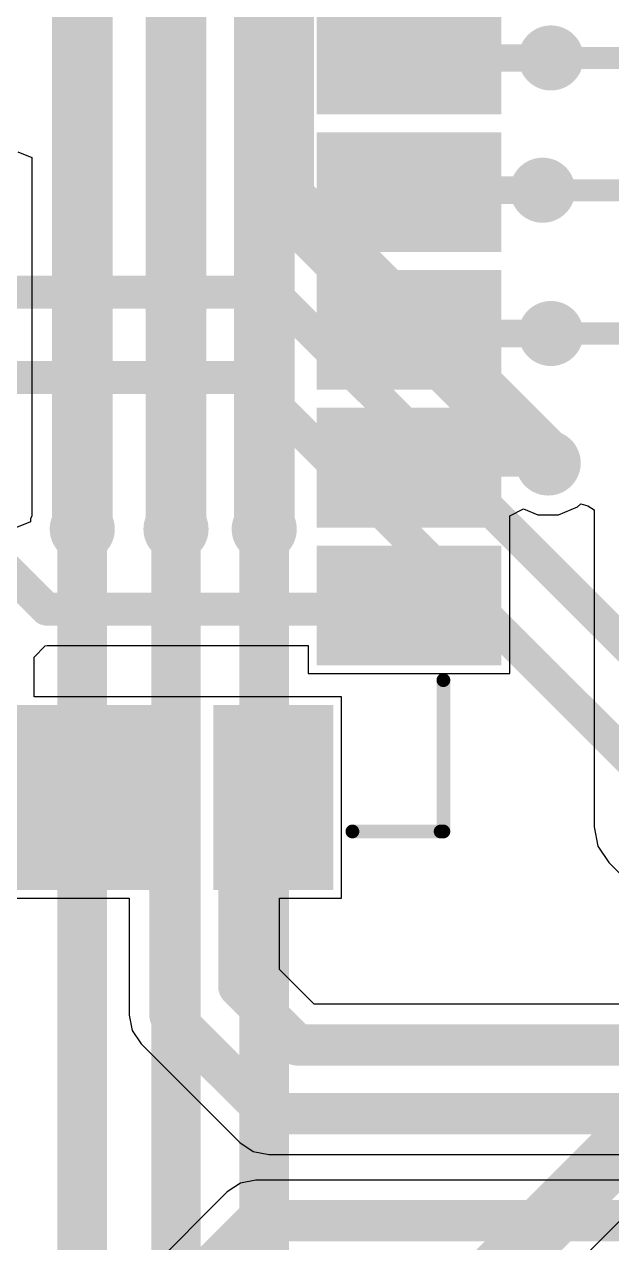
# Model space of a CAD drawing. Header units: millimetres. Extents: x -0.43 to 2.06, y -0.4 to 2.49.
# Drawn here: x 0.425 to 0.638, y 0.5481 to 0.9902 of the extents above; entities that cross this region are included whole.
import ezdxf

# ---------------------------------------------------------------- set-up
doc = ezdxf.new("R2010")
doc.units = ezdxf.units.MM
doc.header["$MEASUREMENT"] = 0
for name, color, linetype in [('BottomLayer', 5, 'Continuous'), ('TopLayer', 1, 'Continuous'), ('TopOverlay', 2, 'Continuous'), ('TopPaste', 8, 'Continuous'), ('TopSolder', 216, 'Continuous'), ('ViaHoleLayer', 16, 'Continuous')]:
    doc.layers.add(name, color=color, linetype=linetype)

# ---------------------------------------------------------------- blocks, each defined once
blk = doc.blocks.new('41_SMD_MODULE_57')
at = {"layer": 'TopLayer'}
for points in [[(-0.37402, -0.18268), (-0.31496, -0.18268), (-0.31496, -0.21811), (-0.37402, -0.21811)], [(-0.37402, -0.23268), (-0.31496, -0.23268), (-0.31496, -0.26811), (-0.37402, -0.26811)], [(-0.37402, -0.28268), (-0.31496, -0.28268), (-0.31496, -0.31811), (-0.37402, -0.31811)], [(-0.29252, -0.37913), (-0.29252, -0.32008), (-0.25709, -0.32008), (-0.25709, -0.37913)], [(-0.24252, -0.37913), (-0.24252, -0.32008), (-0.20709, -0.32008), (-0.20709, -0.37913)], [(-0.19252, -0.37913), (-0.19252, -0.32008), (-0.15709, -0.32008), (-0.15709, -0.37913)], [(-0.14252, -0.37913), (-0.14252, -0.32008), (-0.10709, -0.32008), (-0.10709, -0.37913)], [(-0.09252, -0.37913), (-0.09252, -0.32008), (-0.05709, -0.32008), (-0.05709, -0.37913)]]:
    blk.add_hatch(color=1, dxfattribs=at).paths.add_polyline_path(points)
at = {"layer": 'TopPaste'}
for points in [[(-0.37402, -0.18268), (-0.31496, -0.18268), (-0.31496, -0.21811), (-0.37402, -0.21811)], [(-0.37402, -0.23268), (-0.31496, -0.23268), (-0.31496, -0.26811), (-0.37402, -0.26811)], [(-0.37402, -0.28268), (-0.31496, -0.28268), (-0.31496, -0.31811), (-0.37402, -0.31811)], [(-0.29252, -0.37913), (-0.29252, -0.32008), (-0.25709, -0.32008), (-0.25709, -0.37913)], [(-0.24252, -0.37913), (-0.24252, -0.32008), (-0.20709, -0.32008), (-0.20709, -0.37913)], [(-0.19252, -0.37913), (-0.19252, -0.32008), (-0.15709, -0.32008), (-0.15709, -0.37913)], [(-0.14252, -0.37913), (-0.14252, -0.32008), (-0.10709, -0.32008), (-0.10709, -0.37913)], [(-0.09252, -0.37913), (-0.09252, -0.32008), (-0.05709, -0.32008), (-0.05709, -0.37913)]]:
    blk.add_hatch(color=8, dxfattribs=at).paths.add_polyline_path(points)
at = {"layer": 'TopSolder'}
for points in [[(-0.37802, -0.17868), (-0.31096, -0.17868), (-0.31096, -0.22211), (-0.37802, -0.22211)], [(-0.37802, -0.22868), (-0.31096, -0.22868), (-0.31096, -0.27211), (-0.37802, -0.27211)], [(-0.37802, -0.27868), (-0.31096, -0.27868), (-0.31096, -0.32211), (-0.37802, -0.32211)], [(-0.29652, -0.38313), (-0.29652, -0.31608), (-0.25309, -0.31608), (-0.25309, -0.38313)], [(-0.24652, -0.38313), (-0.24652, -0.31608), (-0.20309, -0.31608), (-0.20309, -0.38313)], [(-0.19652, -0.38313), (-0.19652, -0.31608), (-0.15309, -0.31608), (-0.15309, -0.38313)], [(-0.14652, -0.38313), (-0.14652, -0.31608), (-0.10309, -0.31608), (-0.10309, -0.38313)], [(-0.09652, -0.38313), (-0.09652, -0.31608), (-0.05309, -0.31608), (-0.05309, -0.38313)]]:
    blk.add_hatch(color=216, dxfattribs=at).paths.add_polyline_path(points)
at = {"layer": 'TopOverlay', "const_width": 0.005}
for points in [[(-0.35684, -0.32908), (-0.35684, -0.36108)], [(-0.35684, -0.36208), (-0.30192, -0.36208)]]:
    blk.add_lwpolyline(points, dxfattribs=at)
at = {"layer": 'TopOverlay', "const_width": 0.0025}
for points in [[(-0.35809, -0.32908, 1), (-0.35559, -0.32908, 1)], [(-0.35809, -0.36108, 1), (-0.35559, -0.36108, 1)], [(-0.35809, -0.36208, 1), (-0.35559, -0.36208, 1)], [(-0.30317, -0.36208, 1), (-0.30067, -0.36208, 1)]]:
    blk.add_lwpolyline(points, format="xyb", close=True, dxfattribs=at)

msp = doc.modelspace()

# ---------------------------------------------------------------- hatches: boundary and pattern name
at = {"layer": 'BottomLayer'}
h = msp.add_hatch(color=5, dxfattribs=at)
edge = h.paths.add_edge_path()
edge.add_arc((0.616, 0.978), 0.01181, 0, 360)
h = msp.add_hatch(color=5, dxfattribs=at)
edge = h.paths.add_edge_path()
edge.add_arc((0.613, 0.93), 0.01181, 0, 360)
h = msp.add_hatch(color=5, dxfattribs=at)
edge = h.paths.add_edge_path()
edge.add_arc((0.616, 0.878), 0.01181, 0, 360)
h = msp.add_hatch(color=5, dxfattribs=at)
edge = h.paths.add_edge_path()
edge.add_arc((0.615, 0.831), 0.01181, 0, 360)
h = msp.add_hatch(color=5, dxfattribs=at)
edge = h.paths.add_edge_path()
edge.add_arc((0.446, 0.807), 0.01181, 0, 360)
h = msp.add_hatch(color=5, dxfattribs=at)
edge = h.paths.add_edge_path()
edge.add_arc((0.48, 0.807), 0.01181, 0, 360)
h = msp.add_hatch(color=5, dxfattribs=at)
edge = h.paths.add_edge_path()
edge.add_arc((0.512, 0.807), 0.01181, 0, 360)
at = {"layer": 'TopLayer'}
h = msp.add_hatch(color=1, dxfattribs=at)
edge = h.paths.add_edge_path()
edge.add_arc((0.616, 0.978), 0.01181, 0, 360)
h = msp.add_hatch(color=1, dxfattribs=at)
edge = h.paths.add_edge_path()
edge.add_arc((0.613, 0.93), 0.01181, 0, 360)
h = msp.add_hatch(color=1, dxfattribs=at)
edge = h.paths.add_edge_path()
edge.add_arc((0.616, 0.878), 0.01181, 0, 360)
h = msp.add_hatch(color=1, dxfattribs=at)
edge = h.paths.add_edge_path()
edge.add_arc((0.615, 0.831), 0.01181, 0, 360)
h = msp.add_hatch(color=1, dxfattribs=at)
edge = h.paths.add_edge_path()
edge.add_arc((0.446, 0.807), 0.01181, 0, 360)
h = msp.add_hatch(color=1, dxfattribs=at)
edge = h.paths.add_edge_path()
edge.add_arc((0.48, 0.807), 0.01181, 0, 360)
h = msp.add_hatch(color=1, dxfattribs=at)
edge = h.paths.add_edge_path()
edge.add_arc((0.512, 0.807), 0.01181, 0, 360)
at = {"layer": 'ViaHoleLayer'}
h = msp.add_hatch(color=16, dxfattribs=at)
edge = h.paths.add_edge_path()
edge.add_arc((0.616, 0.978), 0.00591, 0, 360)
h = msp.add_hatch(color=16, dxfattribs=at)
edge = h.paths.add_edge_path()
edge.add_arc((0.613, 0.93), 0.00591, 0, 360)
h = msp.add_hatch(color=16, dxfattribs=at)
edge = h.paths.add_edge_path()
edge.add_arc((0.616, 0.878), 0.00591, 0, 360)
h = msp.add_hatch(color=16, dxfattribs=at)
edge = h.paths.add_edge_path()
edge.add_arc((0.615, 0.831), 0.00591, 0, 360)
h = msp.add_hatch(color=16, dxfattribs=at)
edge = h.paths.add_edge_path()
edge.add_arc((0.446, 0.807), 0.00591, 0, 360)
h = msp.add_hatch(color=16, dxfattribs=at)
edge = h.paths.add_edge_path()
edge.add_arc((0.48, 0.807), 0.00591, 0, 360)
h = msp.add_hatch(color=16, dxfattribs=at)
edge = h.paths.add_edge_path()
edge.add_arc((0.512, 0.807), 0.00591, 0, 360)

# ---------------------------------------------------------------- linework, layer by layer
at = {"layer": 'BottomLayer'}
msp.add_line((0.59835, 0.5134), (0.73776, 0.65281), dxfattribs=at)
for points, const_width in [([(0.519, 0.927), (0.519, 1.65644)], 0.022), ([(0.616, 0.978), (0.753, 0.978)], 0.008), ([(0.519, 0.927), (0.615, 0.831)], 0.022), ([(0.613, 0.93), (0.768, 0.93)], 0.008), ([(0.368, 0.893), (0.515, 0.893)], 0.012), ([(0.515, 0.893), (0.659, 0.749)], 0.012), ([(0.616, 0.878), (0.772, 0.878)], 0.008), ([(0.401, 0.862), (0.506, 0.862)], 0.012), ([(0.506, 0.862), (0.65522, 0.71278)], 0.012), ([(0.446, -0.175), (0.446, 0.807)], 0.018), ([(0.48, -0.16), (0.48, 0.807)], 0.018), ([(0.512, -0.14717), (0.512, 0.807)], 0.018), ([(0.58, 0.521), (0.728, 0.669)], 0.022)]:
    msp.add_lwpolyline(points, dxfattribs=dict(at, const_width=const_width))
for points, const_width in [([(0.614, 0.978, 1), (0.618, 0.978, 1)], 0.004), ([(0.5135, 0.927, 1), (0.5245, 0.927, 1)], 0.011), ([(0.5135, 0.927, 1), (0.5245, 0.927, 1)], 0.011), ([(0.611, 0.93, 1), (0.615, 0.93, 1)], 0.004), ([(0.512, 0.893, 1), (0.518, 0.893, 1)], 0.006), ([(0.512, 0.893, 1), (0.518, 0.893, 1)], 0.006), ([(0.614, 0.878, 1), (0.618, 0.878, 1)], 0.004), ([(0.503, 0.862, 1), (0.509, 0.862, 1)], 0.006), ([(0.503, 0.862, 1), (0.509, 0.862, 1)], 0.006), ([(0.6095, 0.831, 1), (0.6205, 0.831, 1)], 0.011), ([(0.4415, 0.807, 1), (0.4505, 0.807, 1)], 0.009), ([(0.4755, 0.807, 1), (0.4845, 0.807, 1)], 0.009), ([(0.5075, 0.807, 1), (0.5165, 0.807, 1)], 0.009)]:
    msp.add_lwpolyline(points, format="xyb", close=True, dxfattribs=dict(at, const_width=const_width))
at = {"layer": 'TopLayer'}
for p, q in [((0.42265, 0.9439), (0.42765, 0.94183)), ((0.42765, 0.94183), (0.42765, 0.81185)), ((0.60104, 0.81183), (0.60604, 0.81435)), ((0.60604, 0.81435), (0.61126, 0.81219)), ((0.61874, 0.81219), (0.62566, 0.81505)), ((0.62566, 0.81505), (0.62681, 0.81621)), ((0.62681, 0.81621), (0.62943, 0.8155)), ((0.62943, 0.8155), (0.63165, 0.81397)), ((0.63165, 0.81397), (0.63165, 0.699)), ((0.42719, 0.80963), (0.42219, 0.80756)), ((0.42765, 0.81185), (0.42719, 0.81074)), ((0.42719, 0.81074), (0.42719, 0.80963)), ((0.60104, 0.80459), (0.60104, 0.81183)), ((0.61126, 0.81219), (0.61874, 0.81219)), ((0.60104, 0.80402), (0.60104, 0.80459)), ((0.60104, 0.80459), (0.60104, 0.80459)), ((0.60104, 0.75459), (0.60104, 0.80402)), ((0.60104, 0.80402), (0.60104, 0.80402)), ((0.42855, 0.76053), (0.43252, 0.76465)), ((0.42855, 0.74615), (0.42855, 0.76053)), ((0.43252, 0.76465), (0.43325, 0.76475)), ((0.43325, 0.76475), (0.52798, 0.76475)), ((0.52798, 0.76475), (0.52798, 0.75459)), ((0.52798, 0.75459), (0.60104, 0.75459)), ((0.44002, 0.74615), (0.42855, 0.74615)), ((0.44058, 0.74615), (0.44002, 0.74615)), ((0.44002, 0.74615), (0.44002, 0.74615)), ((0.49002, 0.74615), (0.44058, 0.74615)), ((0.44058, 0.74615), (0.44058, 0.74615)), ((0.49058, 0.74615), (0.49002, 0.74615)), ((0.49002, 0.74615), (0.49002, 0.74615)), ((0.54002, 0.74615), (0.49058, 0.74615)), ((0.49058, 0.74615), (0.49058, 0.74615)), ((0.54002, 0.67309), (0.54002, 0.74615)), ((0.63165, 0.699), (0.63304, 0.69198)), ((0.63304, 0.69198), (0.63702, 0.68602)), ((0.63702, 0.68602), (0.66672, 0.65633)), ((0.39058, 0.67309), (0.44002, 0.67309)), ((0.44002, 0.67309), (0.44002, 0.67309)), ((0.44002, 0.67309), (0.44058, 0.67309)), ((0.44058, 0.67309), (0.44058, 0.67309)), ((0.44058, 0.67309), (0.46302, 0.67309)), ((0.46302, 0.67309), (0.46302, 0.63064)), ((0.51758, 0.64712), (0.51758, 0.67309)), ((0.51758, 0.67309), (0.54002, 0.67309)), ((0.53011, 0.6346), (0.51758, 0.64712)), ((0.90537, 0.6346), (0.53011, 0.6346)), ((0.46302, 0.63064), (0.46414, 0.62499)), ((0.46414, 0.62499), (0.46735, 0.62019)), ((0.46735, 0.62019), (0.50318, 0.58436)), ((0.50318, 0.58436), (0.50798, 0.58115)), ((0.50798, 0.58115), (0.51363, 0.58003)), ((0.51363, 0.58003), (0.90537, 0.58003)), ((0.509, 0.57078), (0.50334, 0.56966)), ((0.909, 0.57078), (0.509, 0.57078)), ((0.49855, 0.56645), (0.37088, 0.43878)), ((0.50334, 0.56966), (0.49855, 0.56645))]:
    msp.add_line(p, q, dxfattribs=at)
for points, const_width in [([(0.512, 0.807), (0.512, 1.296)], 0.022), ([(0.48, 0.807), (0.48, 1.275)], 0.022), ([(0.446, 0.807), (0.446, 1.263)], 0.022), ([(0.56451, 0.97931), (0.56582, 0.978)], 0.01), ([(0.56582, 0.978), (0.616, 0.978)], 0.01), ([(0.616, 0.978), (0.617, 0.978)], 0.01), ([(0.56451, 0.92931), (0.5652, 0.93)], 0.01), ([(0.5652, 0.93), (0.613, 0.93)], 0.01), ([(0.56451, 0.87931), (0.56582, 0.878)], 0.01), ([(0.56582, 0.878), (0.616, 0.878)], 0.01), ([(0.379, 0.832), (0.433, 0.778)], 0.012), ([(0.56451, 0.82931), (0.5662, 0.831)], 0.01), ([(0.5662, 0.831), (0.615, 0.831)], 0.01), ([(0.433, 0.778), (0.5632, 0.778)], 0.012), ([(0.5632, 0.778), (0.56451, 0.77931)], 0.008), ([(0.4653, 0.70962), (0.47552, 0.69941)], 0.015), ([(0.50508, 0.69941), (0.5153, 0.70962)], 0.015), ([(0.47552, 0.68109), (0.47552, 0.69941)], 0.015), ([(0.50508, 0.68109), (0.50508, 0.69941)], 0.015), ([(0.47552, 0.68109), (0.4778, 0.67881)], 0.015), ([(0.4778, 0.63064), (0.4778, 0.67881)], 0.015), ([(0.5028, 0.67881), (0.50508, 0.68109)], 0.015), ([(0.5028, 0.641), (0.5028, 0.67881)], 0.015), ([(0.5028, 0.641), (0.52399, 0.61981)], 0.015), ([(0.4778, 0.63064), (0.51363, 0.59481)], 0.015), ([(0.52399, 0.61981), (0.91109, 0.61981)], 0.015), ([(0.51363, 0.59481), (0.91109, 0.59481)], 0.015), ([(0.377, 0.424), (0.509, 0.556)], 0.015), ([(0.509, 0.556), (0.946, 0.556)], 0.015)]:
    msp.add_lwpolyline(points, dxfattribs=dict(at, const_width=const_width))
for points, const_width in [([(0.56201, 0.97931, 1), (0.56701, 0.97931, 1)], 0.005), ([(0.56332, 0.978, 1), (0.56832, 0.978, 1)], 0.005), ([(0.56332, 0.978, 1), (0.56832, 0.978, 1)], 0.005), ([(0.6135, 0.978, 1), (0.6185, 0.978, 1)], 0.005), ([(0.6135, 0.978, 1), (0.6185, 0.978, 1)], 0.005), ([(0.6145, 0.978, 1), (0.6195, 0.978, 1)], 0.005), ([(0.56201, 0.92931, 1), (0.56701, 0.92931, 1)], 0.005), ([(0.5627, 0.93, 1), (0.5677, 0.93, 1)], 0.005), ([(0.5627, 0.93, 1), (0.5677, 0.93, 1)], 0.005), ([(0.6105, 0.93, 1), (0.6155, 0.93, 1)], 0.005), ([(0.56201, 0.87931, 1), (0.56701, 0.87931, 1)], 0.005), ([(0.56332, 0.878, 1), (0.56832, 0.878, 1)], 0.005), ([(0.56332, 0.878, 1), (0.56832, 0.878, 1)], 0.005), ([(0.6135, 0.878, 1), (0.6185, 0.878, 1)], 0.005), ([(0.5637, 0.831, 1), (0.5687, 0.831, 1)], 0.005), ([(0.5637, 0.831, 1), (0.5687, 0.831, 1)], 0.005), ([(0.6125, 0.831, 1), (0.6175, 0.831, 1)], 0.005), ([(0.56201, 0.82931, 1), (0.56701, 0.82931, 1)], 0.005), ([(0.4405, 0.807, 1), (0.4515, 0.807, 1)], 0.011), ([(0.4745, 0.807, 1), (0.4855, 0.807, 1)], 0.011), ([(0.5065, 0.807, 1), (0.5175, 0.807, 1)], 0.011), ([(0.43, 0.778, 1), (0.436, 0.778, 1)], 0.006), ([(0.43, 0.778, 1), (0.436, 0.778, 1)], 0.006), ([(0.5602, 0.778, 1), (0.5662, 0.778, 1)], 0.006), ([(0.56251, 0.77931, 1), (0.56651, 0.77931, 1)], 0.004), ([(0.5612, 0.778, 1), (0.5652, 0.778, 1)], 0.004), ([(0.46155, 0.70962, 1), (0.46905, 0.70962, 1)], 0.0075), ([(0.51155, 0.70962, 1), (0.51905, 0.70962, 1)], 0.0075), ([(0.47177, 0.69941, 1), (0.47927, 0.69941, 1)], 0.0075), ([(0.47177, 0.69941, 1), (0.47927, 0.69941, 1)], 0.0075), ([(0.50133, 0.69941, 1), (0.50883, 0.69941, 1)], 0.0075), ([(0.50133, 0.69941, 1), (0.50883, 0.69941, 1)], 0.0075), ([(0.47177, 0.68109, 1), (0.47927, 0.68109, 1)], 0.0075), ([(0.47177, 0.68109, 1), (0.47927, 0.68109, 1)], 0.0075), ([(0.47405, 0.67881, 1), (0.48155, 0.67881, 1)], 0.0075), ([(0.47405, 0.67881, 1), (0.48155, 0.67881, 1)], 0.0075), ([(0.49905, 0.67881, 1), (0.50655, 0.67881, 1)], 0.0075), ([(0.49905, 0.67881, 1), (0.50655, 0.67881, 1)], 0.0075), ([(0.50133, 0.68109, 1), (0.50883, 0.68109, 1)], 0.0075), ([(0.50133, 0.68109, 1), (0.50883, 0.68109, 1)], 0.0075), ([(0.49905, 0.641, 1), (0.50655, 0.641, 1)], 0.0075), ([(0.49905, 0.641, 1), (0.50655, 0.641, 1)], 0.0075), ([(0.47405, 0.63064, 1), (0.48155, 0.63064, 1)], 0.0075), ([(0.47405, 0.63064, 1), (0.48155, 0.63064, 1)], 0.0075), ([(0.52024, 0.61981, 1), (0.52774, 0.61981, 1)], 0.0075), ([(0.52024, 0.61981, 1), (0.52774, 0.61981, 1)], 0.0075), ([(0.50988, 0.59481, 1), (0.51738, 0.59481, 1)], 0.0075), ([(0.50988, 0.59481, 1), (0.51738, 0.59481, 1)], 0.0075), ([(0.50525, 0.556, 1), (0.51275, 0.556, 1)], 0.0075), ([(0.50525, 0.556, 1), (0.51275, 0.556, 1)], 0.0075)]:
    msp.add_lwpolyline(points, format="xyb", close=True, dxfattribs=dict(at, const_width=const_width))

# ---------------------------------------------------------------- block references
at = {"rotation": 90}
msp.add_blockref('41_SMD_MODULE_57', (0.21491, 1.05411), dxfattribs=at)

doc.saveas('drawing.dxf')
